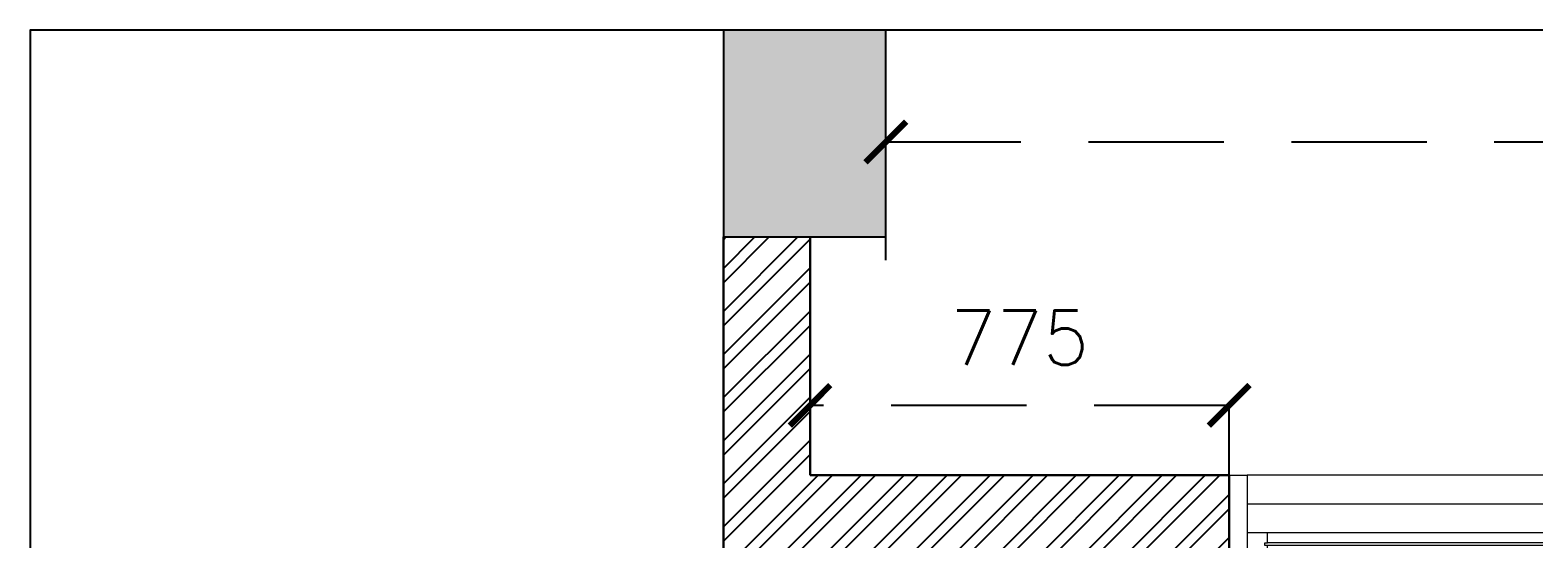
# Model space of a CAD drawing. Header units: millimetres. Extents: x 1135099 to 1230264, y -5736945 to -5695799.
# Drawn here: x 1135099 to 1137880, y -5733597 to -5732657 of the extents above; entities that cross this region are included whole.
import ezdxf

# ---------------------------------------------------------------- set-up
doc = ezdxf.new("R2010")
doc.units = ezdxf.units.MM
doc.header["$LTSCALE"] = 1000
doc.header["$MEASUREMENT"] = 0
for name, pattern in [('2BHK-A - FRONT$0$AUDIT_D_120904163729-0', [0]), ('AUDIT_D_120904163729-0', [0]), ('T10(T7 IS SIMILAR BUT MIRROR) - DIMENSION & TEXTING$0$HIDDEN', [0.375, 0.25, -0.125])]:
    doc.linetypes.add(name, pattern=pattern)
doc.layers.get('0').update_dxf_attribs({"linetype": 'AUDIT_D_120904163729-0'})
for name, color, linetype in [('2BHK-A - FRONT$0$A-HATCH -160', 251, '2BHK-A - FRONT$0$AUDIT_D_120904163729-0'), ('T10(T7 IS SIMILAR BUT MIRROR) - DIMENSION & TEXTING$0$A-DIMENSIONS', 2, 'T10(T7 IS SIMILAR BUT MIRROR) - DIMENSION & TEXTING$0$HIDDEN'), ('T8_REFUGE COLUMNS$0$A-RCC COLS', 3, 'Continuous')]:
    doc.layers.add(name, color=color, linetype=linetype)
doc.layers.add('2BHK-A - FRONT$0$A-WALL- 160', color=6, linetype='Continuous', lineweight=30)
doc.layers.add('2BHK-A - FRONT$0$Window', color=4, linetype='Continuous', lineweight=20)
doc.layers.add('T8_REFUGE COLUMNS$0$COL-HATCH', color=7, linetype='Continuous', lineweight=25, true_color=0xa3a3a3)
doc.styles.add('T10(T7 IS SIMILAR BUT MIRROR) - DIMENSION & TEXTING$0$Romans 1', font='romans.shx', dxfattribs={"height": 100})
doc.dimstyles.new('T10(T7 IS SIMILAR BUT MIRROR) - DIMENSION & TEXTING$0$ALPINE S', dxfattribs={"dimscale": 0, "dimtxt": 100, "dimasz": 75, "dimexe": 0, "dimexo": 0, "dimgap": 75, "dimtad": 1, "dimdec": 0, "dimzin": 0, "dimdsep": 46, "dimtxsty": 'T10(T7 IS SIMILAR BUT MIRROR) - DIMENSION & TEXTING$0$Romans 1', "dimblk": 'T10(T7 IS SIMILAR BUT MIRROR) - DIMENSION & TEXTING$0$_ArchTick', "dimcen": 0.09, "dimclrd": 256, "dimclre": 256, "dimclrt": 7, "dimadec": 0, "dimazin": 0, "dimtfac": 1, "dimtdec": 0, "dimtofl": 0, "dimtmove": 1, "dimatfit": 0, "dimldrblk": 'T10(T7 IS SIMILAR BUT MIRROR) - DIMENSION & TEXTING$0$_Open90', "dimfxl": 1, "dimtolj": 1, "dimtzin": 0, "dimarcsym": 0})

# ---------------------------------------------------------------- blocks, each defined once
blk = doc.blocks.new('2BHK-A - FRONT$0$2400')
at = {"layer": '2BHK-A - FRONT$0$Window', "color": 1, "lineweight": 13}
for p, q in [((1151176.5, -5692111.9), (1148842.5, -5692111.9)), ((1149607.5, -5692111.9), (1148880, -5692111.9)), ((1149607.5, -5692165.3), (1148880, -5692165.3)), ((1150373.7, -5692165.3), (1149645, -5692165.3)), ((1150411.2, -5692165.3), (1151176.5, -5692165.3)), ((1149607.5, -5692218.6), (1148842.5, -5692218.6)), ((1150373.7, -5692218.6), (1149645, -5692218.6)), ((1151139, -5692218.6), (1150411.2, -5692218.6)), ((1150373.7, -5692271.9), (1148842.5, -5692271.9)), ((1151139, -5692271.9), (1150411.2, -5692271.9))]:
    blk.add_line(p, q, dxfattribs=at)
at = {"layer": '2BHK-A - FRONT$0$Window', "color": 5, "lineweight": 13}
for p, q in [((1149607.5, -5692142.2), (1148880, -5692142.2)), ((1149607.5, -5692146.7), (1148880, -5692146.7)), ((1150373.7, -5692183.8), (1149645, -5692183.8)), ((1150373.7, -5692200), (1149645, -5692200)), ((1151139, -5692237.2), (1150411.2, -5692237.2)), ((1151139, -5692253.3), (1150411.2, -5692253.3))]:
    blk.add_line(p, q, dxfattribs=at)
at = {"layer": '2BHK-A - FRONT$0$Window', "color": 4, "lineweight": 13}
for points in [[(1148842.5, -5692111.9), (1148809.5, -5692111.9), (1148809.5, -5692271.9), (1148842.5, -5692271.9)], [(1148880, -5692146.7), (1148880, -5692165.3), (1148842.5, -5692165.3), (1148842.5, -5692111.9), (1148880, -5692111.9), (1148880, -5692142.2), (1148875.5, -5692142.2), (1148875.5, -5692146.7)], [(1149607.5, -5692146.7), (1149607.5, -5692165.3), (1149645, -5692165.3), (1149645, -5692111.9), (1149607.5, -5692111.9), (1149607.5, -5692142.2), (1149612, -5692142.2), (1149612, -5692146.7)], [(1151209.5, -5692111.9), (1151176.5, -5692111.9), (1151176.5, -5692271.9), (1151209.5, -5692271.9)], [(1149645, -5692200), (1149645, -5692218.6), (1149607.5, -5692218.6), (1149607.5, -5692165.3), (1149645, -5692165.3), (1149645, -5692183.8), (1149640.5, -5692183.8), (1149640.5, -5692200)], [(1150373.7, -5692200), (1150373.7, -5692218.6), (1150411.2, -5692218.6), (1150411.2, -5692165.3), (1150373.7, -5692165.3), (1150373.7, -5692183.8), (1150378.2, -5692183.8), (1150378.2, -5692200)], [(1150411.2, -5692253.3), (1150411.2, -5692271.9), (1150373.7, -5692271.9), (1150373.7, -5692218.6), (1150411.2, -5692218.6), (1150411.2, -5692237.2), (1150406.7, -5692237.2), (1150406.7, -5692253.3)], [(1151139, -5692253.3), (1151139, -5692271.9), (1151176.5, -5692271.9), (1151176.5, -5692218.6), (1151139, -5692218.6), (1151139, -5692237.2), (1151143.5, -5692237.2), (1151143.5, -5692253.3)]]:
    blk.add_lwpolyline(points, close=True, dxfattribs=at)
blk = doc.blocks.new('T10(T7 IS SIMILAR BUT MIRROR) - DIMENSION & TEXTING$0$_ArchTick')
at = {"color": 0, "linetype": 'ByBlock', "const_width": 0.15}
blk.add_lwpolyline([(-0.5, -0.5), (0.5, 0.5)], dxfattribs=at)
blk = doc.blocks.new('*D79')
at = {"layer": 'T10(T7 IS SIMILAR BUT MIRROR) - DIMENSION & TEXTING$0$A-DIMENSIONS', "linetype": 'T10(T7 IS SIMILAR BUT MIRROR) - DIMENSION & TEXTING$0$HIDDEN', "lineweight": -2, "transparency": 16777216}
for p, q in [((1136681.3, -5733082.7), (1136681.3, -5732864.1)), ((1140086.3, -5733082.7), (1140086.3, -5732864.1))]:
    blk.add_line(p, q, dxfattribs=at)
at = {"layer": 'T10(T7 IS SIMILAR BUT MIRROR) - DIMENSION & TEXTING$0$A-DIMENSIONS', "lineweight": -2, "transparency": 16777216}
blk.add_line((1136681.3, -5732864.1), (1140086.3, -5732864.1), dxfattribs=at)
at = {"layer": 'T10(T7 IS SIMILAR BUT MIRROR) - DIMENSION & TEXTING$0$A-DIMENSIONS', "linetype": 'ByBlock', "lineweight": -2, "transparency": 16777216, "xscale": 75, "yscale": 75, "zscale": 75, "rotation": 180}
blk.add_blockref('T10(T7 IS SIMILAR BUT MIRROR) - DIMENSION & TEXTING$0$_ArchTick', (1136681.3, -5732864.1), dxfattribs=at)
at = {"layer": 'T10(T7 IS SIMILAR BUT MIRROR) - DIMENSION & TEXTING$0$A-DIMENSIONS', "linetype": 'ByBlock', "lineweight": -2, "transparency": 16777216, "xscale": 75, "yscale": 75, "zscale": 75}
blk.add_blockref('T10(T7 IS SIMILAR BUT MIRROR) - DIMENSION & TEXTING$0$_ArchTick', (1140086.3, -5732864.1), dxfattribs=at)
at = {"layer": 'T10(T7 IS SIMILAR BUT MIRROR) - DIMENSION & TEXTING$0$A-DIMENSIONS', "color": 7, "linetype": 'ByBlock', "transparency": 16777216, "insert": (1138383.8, -5732739.1), "char_height": 100, "attachment_point": 5, "style": 'T10(T7 IS SIMILAR BUT MIRROR) - DIMENSION & TEXTING$0$Romans 1'}
blk.add_mtext('\\A1;3405', dxfattribs=at)
blk = doc.blocks.new('T10(T7 IS SIMILAR BUT MIRROR) - DIMENSION & TEXTING$0$_Open90')
at = {"color": 0, "linetype": 'ByBlock', "lineweight": -2}
for p, q in [((-0.5, 0.5), (0, 0)), ((0, 0), (-1, 0)), ((0, 0), (-0.5, -0.5))]:
    blk.add_line(p, q, dxfattribs=at)
blk = doc.blocks.new('*D80')
at = {"layer": 'T10(T7 IS SIMILAR BUT MIRROR) - DIMENSION & TEXTING$0$A-DIMENSIONS', "linetype": 'T10(T7 IS SIMILAR BUT MIRROR) - DIMENSION & TEXTING$0$HIDDEN', "lineweight": -2, "transparency": 16777216}
for p, q in [((1136541.3, -5733479.3), (1136541.3, -5733350.7)), ((1137316.3, -5733479.3), (1137316.3, -5733350.7))]:
    blk.add_line(p, q, dxfattribs=at)
at = {"layer": 'T10(T7 IS SIMILAR BUT MIRROR) - DIMENSION & TEXTING$0$A-DIMENSIONS', "lineweight": -2, "transparency": 16777216}
blk.add_line((1137316.3, -5733350.7), (1136541.3, -5733350.7), dxfattribs=at)
at = {"layer": 'T10(T7 IS SIMILAR BUT MIRROR) - DIMENSION & TEXTING$0$A-DIMENSIONS', "linetype": 'ByBlock', "lineweight": -2, "transparency": 16777216, "xscale": 75, "yscale": 75, "zscale": 75, "rotation": 180}
blk.add_blockref('T10(T7 IS SIMILAR BUT MIRROR) - DIMENSION & TEXTING$0$_ArchTick', (1136541.3, -5733350.7), dxfattribs=at)
at = {"layer": 'T10(T7 IS SIMILAR BUT MIRROR) - DIMENSION & TEXTING$0$A-DIMENSIONS', "linetype": 'ByBlock', "lineweight": -2, "transparency": 16777216, "xscale": 75, "yscale": 75, "zscale": 75}
blk.add_blockref('T10(T7 IS SIMILAR BUT MIRROR) - DIMENSION & TEXTING$0$_ArchTick', (1137316.3, -5733350.7), dxfattribs=at)
at = {"layer": 'T10(T7 IS SIMILAR BUT MIRROR) - DIMENSION & TEXTING$0$A-DIMENSIONS', "color": 7, "linetype": 'ByBlock', "transparency": 16777216, "insert": (1136928.8, -5733225.7), "char_height": 100, "attachment_point": 5, "style": 'T10(T7 IS SIMILAR BUT MIRROR) - DIMENSION & TEXTING$0$Romans 1'}
blk.add_mtext('\\A1;775', dxfattribs=at)

msp = doc.modelspace()

# ---------------------------------------------------------------- hatches: boundary and pattern name
at = {"layer": '2BHK-A - FRONT$0$A-HATCH -160', "linetype": 'ByBlock'}
h = msp.add_hatch(dxfattribs=at)
h.set_pattern_fill('ANSI32', color=256, scale=150)
h.set_pattern_definition([(45, (-11618.14, -6030.594), (-39.77475644, 39.77475644), []), (45, (-11591.62, -6030.594), (-39.77475644, 39.77475644), [])])
h.paths.add_polyline_path([(1136381.3, -5733039.6), (1136541.3, -5733039.6), (1136541.3, -5733479.8), (1137316.3, -5733479.8), (1137316.3, -5733639.8), (1136381.3, -5733639.8)])
at = {"layer": 'T8_REFUGE COLUMNS$0$COL-HATCH', "linetype": 'ByBlock'}
h = msp.add_hatch(color=256, dxfattribs=at)
h.dxf.hatch_style = 1
h.paths.add_polyline_path([(1136381.2, -5733039.6), (1136681.2, -5733039.6), (1136681.2, -5732657.4), (1136381.2, -5732657.4)])

# ---------------------------------------------------------------- linework, layer by layer
at = {"linetype": 'ByBlock'}
msp.add_lwpolyline([(1145416.7, -5732657.4), (1135099.4, -5732657.4), (1135099.4, -5736945.2), (1145416.7, -5736945.2)], close=True, dxfattribs=at)
at = {"layer": '2BHK-A - FRONT$0$A-WALL- 160', "linetype": 'ByBlock'}
for p, q in [((1136381.3, -5734714.6), (1136381.3, -5733039.6)), ((1136541.3, -5733479.6), (1136541.3, -5733039.6)), ((1136541.3, -5733479.6), (1137316.3, -5733479.6)), ((1137316.3, -5733479.6), (1137316.3, -5733639.6))]:
    msp.add_line(p, q, dxfattribs=at)
at = {"layer": 'T8_REFUGE COLUMNS$0$A-RCC COLS', "linetype": 'ByBlock'}
msp.add_lwpolyline([(1136381.2, -5733039.6), (1136681.2, -5733039.6), (1136681.2, -5732657.4), (1136381.2, -5732657.4)], close=True, dxfattribs=at)

# ---------------------------------------------------------------- block references
at = {"layer": '2BHK-A - FRONT$0$A-WALL- 160', "linetype": 'ByBlock', "xscale": -1, "rotation": 180}
msp.add_blockref('2BHK-A - FRONT$0$2400', (-11493.1, -11425751.6), dxfattribs=at)

# ---------------------------------------------------------------- dimensions: what is measured, and where the dimension line sits
at = {"layer": 'T10(T7 IS SIMILAR BUT MIRROR) - DIMENSION & TEXTING$0$A-DIMENSIONS', "linetype": 'ByBlock'}
for base, p1, p2, picture, middle in [((1140086.3, -5732864.1), (1136681.3, -5733082.7, -0.1), (1140086.3, -5733082.7), '*D79', (1138383.8, -5732739.1)), ((1136541.3, -5733350.7), (1137316.3, -5733479.3), (1136541.3, -5733479.3), '*D80', (1136928.8, -5733225.7))]:
    dim = msp.add_linear_dim(base=base, p1=p1, p2=p2, dimstyle='T10(T7 IS SIMILAR BUT MIRROR) - DIMENSION & TEXTING$0$ALPINE S', override={"dimscale": 1, "dimfxl": 5, "dimarcsym": 1}, dxfattribs=at)
    dim.commit()
    dim.dimension.update_dxf_attribs({"geometry": picture, "text_midpoint": middle})

doc.saveas('drawing.dxf')
